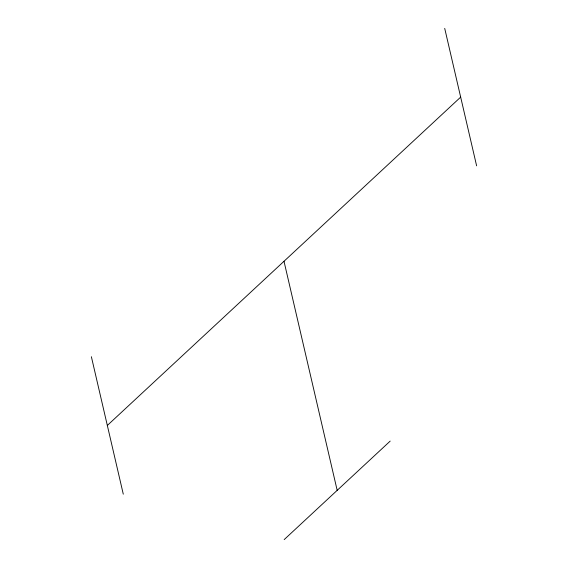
<?xml version="1.0" encoding="UTF-8"?>
<svg xmlns="http://www.w3.org/2000/svg" width="568" height="568" viewBox="0 0 568 568"><rect width="100%" height="100%" fill="white"/><g stroke="black" fill="none" stroke-linecap="round" stroke-linejoin="round"><path stroke-width="0.85" d="M107.331 425.446L460.669 97.121M284.178 539.6L390.18 441.102M444.716 28.4L476.623 165.842M284 261.28L337.179 490.354M91.377 356.725L123.284 494.167"/></g></svg>
